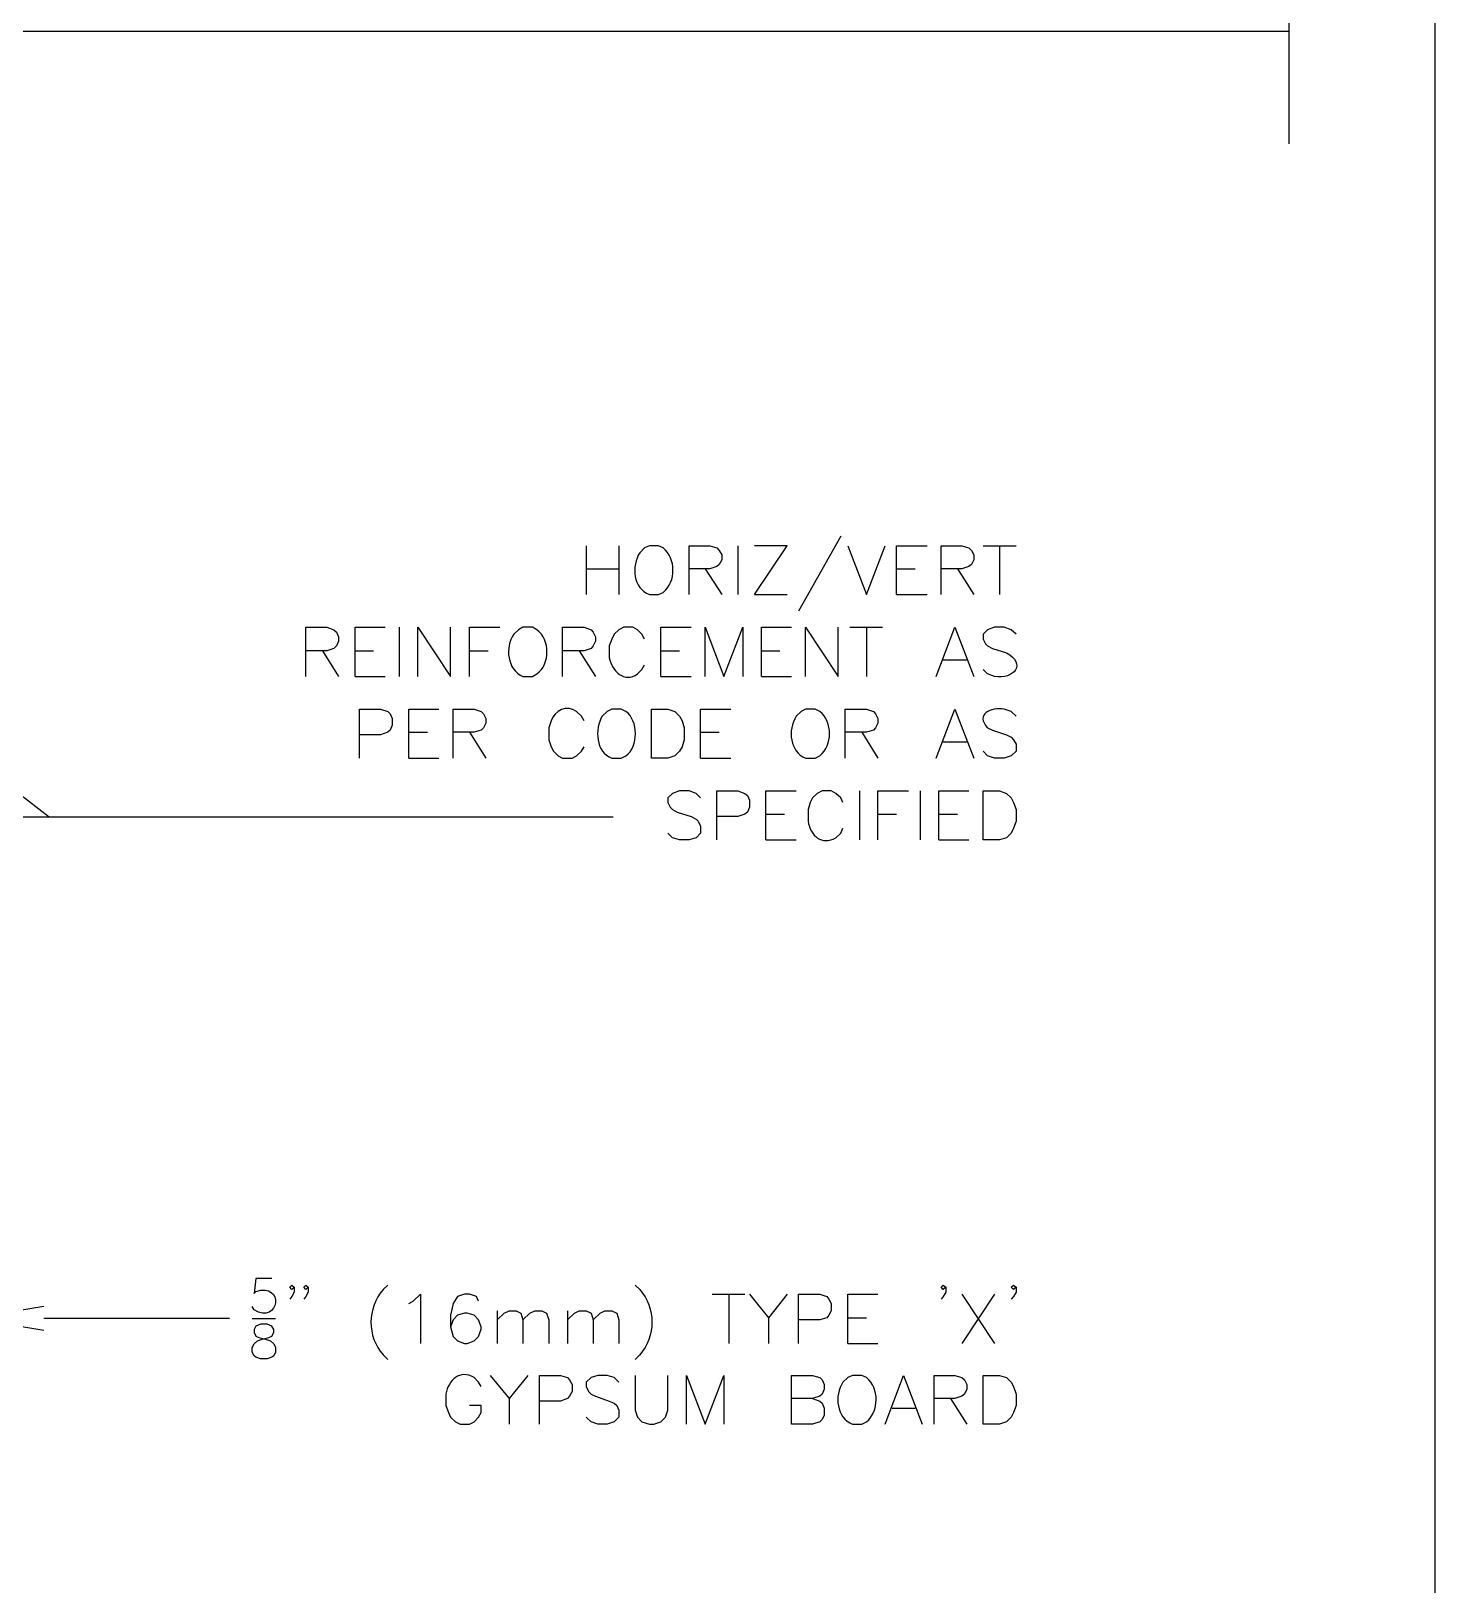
# Model space of a CAD drawing. Header units: millimetres. Extents: x 14 to 201, y 16 to 268.
# Drawn here: x 133.1 to 201.3, y 91.1 to 166.5 of the extents above; entities that cross this region are included whole.
import ezdxf

# ---------------------------------------------------------------- set-up
doc = ezdxf.new("R2010")
doc.units = ezdxf.units.MM
doc.layers.get('0').update_dxf_attribs({"linetype": 'CONTINUOUS'})

msp = doc.modelspace()

# ---------------------------------------------------------------- linework, layer by layer
at = {"color": 0}
for p, q in [((201.296, 264.541), (201.296, 55.4136)), ((194.225, 161.036), (194.225, 192.004)), ((120.27, 166.497), (194.225, 166.497)), ((172.445, 141.986), (170.392, 138.345)), ((160.084, 141.52), (160.084, 139.15)), ((161.671, 141.52), (161.671, 139.15)), ((162.92, 141.414), (162.687, 141.181)), ((163.153, 141.52), (162.92, 141.414)), ((163.596, 141.52), (163.153, 141.52)), ((163.829, 141.414), (163.596, 141.52)), ((165.079, 139.15), (165.079, 141.52)), ((165.079, 141.52), (166.095, 141.52)), ((166.095, 141.52), (166.434, 141.414)), ((166.434, 141.414), (166.539, 141.288)), ((166.539, 141.288), (166.667, 141.075)), ((167.45, 141.52), (167.45, 139.15)), ((168.254, 139.15), (169.842, 141.52)), ((169.842, 141.52), (168.254, 141.52)), ((172.784, 141.52), (173.693, 139.15)), ((173.693, 139.15), (174.604, 141.52)), ((175.154, 139.15), (175.154, 141.52)), ((175.154, 141.52), (176.635, 141.52)), ((177.314, 139.15), (177.314, 141.52)), ((177.314, 141.52), (178.329, 141.52)), ((178.329, 141.52), (178.668, 141.414)), ((178.668, 141.414), (178.795, 141.288)), ((178.795, 141.288), (178.901, 141.075)), ((179.367, 141.52), (180.954, 141.52)), ((180.15, 141.52), (180.15, 139.15)), ((118.407, 140.419), (134.006, 128.355)), ((160.084, 140.399), (161.671, 140.399)), ((166.095, 140.399), (165.079, 140.399)), ((165.862, 140.399), (166.667, 139.15)), ((166.434, 140.505), (166.095, 140.399)), ((166.539, 140.609), (166.434, 140.505)), ((166.667, 140.842), (166.539, 140.609)), ((166.667, 141.075), (166.667, 140.842)), ((175.154, 140.399), (176.064, 140.399)), ((178.329, 140.399), (177.314, 140.399)), ((178.117, 140.399), (178.901, 139.15)), ((178.668, 140.505), (178.329, 140.399)), ((178.795, 140.609), (178.668, 140.505)), ((178.901, 140.842), (178.795, 140.609)), ((178.901, 141.075), (178.901, 140.842)), ((163.153, 139.15), (163.596, 139.15)), ((163.596, 139.15), (163.829, 139.255)), ((168.254, 139.15), (169.842, 139.15)), ((175.154, 139.15), (176.635, 139.15)), ((146.473, 135.17), (146.473, 137.563)), ((146.473, 137.563), (147.489, 137.563)), ((147.489, 137.563), (147.828, 137.434)), ((147.828, 137.434), (147.954, 137.33)), ((147.954, 137.33), (148.06, 137.097)), ((148.865, 135.17), (148.865, 137.563)), ((148.865, 137.563), (150.326, 137.563)), ((151.003, 137.563), (151.003, 135.17)), ((151.914, 135.17), (151.914, 137.563)), ((151.914, 137.563), (153.501, 135.17)), ((153.501, 135.17), (153.501, 137.563)), ((154.41, 135.17), (154.41, 137.563)), ((154.41, 137.563), (155.892, 137.563)), ((156.803, 137.434), (156.57, 137.224)), ((157.014, 137.563), (156.803, 137.434)), ((157.479, 137.563), (157.014, 137.563)), ((157.692, 137.434), (157.479, 137.563)), ((158.94, 135.17), (158.94, 137.563)), ((158.94, 137.563), (159.978, 137.563)), ((159.978, 137.563), (160.317, 137.434)), ((160.317, 137.434), (160.421, 137.33)), ((160.421, 137.33), (160.528, 137.097)), ((161.671, 137.434), (161.439, 137.224)), ((161.904, 137.563), (161.671, 137.434)), ((162.348, 137.563), (161.904, 137.563)), ((162.581, 137.434), (162.348, 137.563)), ((162.793, 137.224), (162.581, 137.434)), ((163.703, 135.17), (163.703, 137.563)), ((163.703, 137.563), (165.184, 137.563)), ((165.862, 135.17), (165.862, 137.563)), ((165.862, 137.563), (166.771, 135.17)), ((166.771, 135.17), (167.682, 137.563)), ((167.682, 137.563), (167.682, 135.17)), ((168.592, 135.17), (168.592, 137.563)), ((168.592, 137.563), (170.053, 137.563)), ((170.731, 135.17), (170.731, 137.563)), ((170.731, 137.563), (172.318, 135.17)), ((172.318, 135.17), (172.318, 137.563)), ((172.889, 137.563), (174.476, 137.563)), ((173.693, 137.563), (173.693, 135.17)), ((177.081, 135.17), (177.99, 137.563)), ((177.99, 137.563), (178.901, 135.17)), ((179.578, 137.434), (179.367, 137.224)), ((179.917, 137.563), (179.578, 137.434)), ((180.382, 137.563), (179.917, 137.563)), ((180.721, 137.434), (180.382, 137.563)), ((180.954, 137.224), (180.721, 137.434)), ((147.954, 136.652), (147.828, 136.525)), ((148.06, 136.885), (147.954, 136.652)), ((148.06, 137.097), (148.06, 136.885)), ((160.421, 136.652), (160.317, 136.525)), ((160.528, 136.885), (160.421, 136.652)), ((160.528, 137.097), (160.528, 136.885)), ((161.332, 136.991), (161.206, 136.652)), ((161.206, 136.652), (161.206, 136.08)), ((161.439, 137.224), (161.332, 136.991)), ((162.92, 136.991), (162.793, 137.224)), ((179.367, 137.224), (179.367, 136.991)), ((179.367, 136.991), (179.471, 136.758)), ((179.471, 136.758), (179.578, 136.652)), ((179.578, 136.652), (179.81, 136.525)), ((147.489, 136.419), (146.473, 136.419)), ((147.278, 136.419), (148.06, 135.17)), ((147.828, 136.525), (147.489, 136.419)), ((148.865, 136.419), (149.754, 136.419)), ((154.41, 136.419), (155.321, 136.419)), ((159.978, 136.419), (158.94, 136.419)), ((159.745, 136.419), (160.528, 135.17)), ((160.317, 136.525), (159.978, 136.419)), ((163.703, 136.419), (164.614, 136.419)), ((168.592, 136.419), (169.482, 136.419)), ((177.42, 135.975), (178.562, 135.975)), ((179.81, 136.525), (180.489, 136.313)), ((148.865, 135.17), (150.326, 135.17)), ((157.014, 135.17), (157.479, 135.17)), ((157.479, 135.17), (157.692, 135.297)), ((162.581, 135.297), (162.793, 135.509)), ((162.793, 135.509), (162.92, 135.742)), ((163.703, 135.17), (165.184, 135.17)), ((168.592, 135.17), (170.053, 135.17)), ((179.578, 135.297), (179.367, 135.509)), ((179.917, 135.17), (179.578, 135.297)), ((149.076, 131.213), (149.076, 133.583)), ((149.076, 133.583), (150.093, 133.583)), ((150.093, 133.583), (150.453, 133.477)), ((151.468, 131.213), (151.468, 133.583)), ((151.468, 133.583), (152.929, 133.583)), ((153.628, 131.213), (153.628, 133.583)), ((153.628, 133.583), (154.643, 133.583)), ((154.643, 133.583), (154.982, 133.477)), ((161.332, 133.583), (161.1, 133.477)), ((161.776, 133.583), (161.332, 133.583)), ((162.009, 133.477), (161.776, 133.583)), ((163.259, 131.213), (163.259, 133.583)), ((163.259, 133.583), (164.042, 133.583)), ((164.042, 133.583), (164.381, 133.477)), ((165.629, 131.213), (165.629, 133.583)), ((165.629, 133.583), (167.11, 133.583)), ((170.731, 133.583), (170.518, 133.477)), ((171.196, 133.583), (170.731, 133.583)), ((171.429, 133.477), (171.196, 133.583)), ((172.657, 131.213), (172.657, 133.583)), ((172.657, 133.583), (173.693, 133.583)), ((173.693, 133.583), (174.032, 133.477)), ((177.081, 131.213), (177.99, 133.583)), ((177.99, 133.583), (178.901, 131.213)), ((180.721, 133.477), (180.382, 133.583)), ((150.453, 133.477), (150.559, 133.35)), ((150.559, 133.35), (150.664, 133.138)), ((150.664, 132.8), (150.559, 132.567)), ((150.664, 133.138), (150.664, 132.8)), ((154.982, 133.477), (155.089, 133.35)), ((155.089, 133.35), (155.215, 133.138)), ((155.215, 132.905), (155.089, 132.672)), ((155.215, 133.138), (155.215, 132.905)), ((158.39, 133.011), (158.264, 132.672)), ((159.851, 133.244), (159.618, 133.477)), ((159.978, 133.011), (159.851, 133.244)), ((161.1, 133.477), (160.867, 133.244)), ((164.381, 133.477), (164.614, 133.244)), ((164.614, 133.244), (164.74, 133.011)), ((164.74, 133.011), (164.846, 132.672)), ((170.518, 133.477), (170.285, 133.244)), ((174.032, 133.477), (174.139, 133.35)), ((174.139, 133.35), (174.245, 133.138)), ((174.245, 132.905), (174.139, 132.672)), ((174.245, 133.138), (174.245, 132.905)), ((180.954, 133.244), (180.721, 133.477)), ((150.093, 132.334), (149.076, 132.334)), ((150.453, 132.461), (150.093, 132.334)), ((150.559, 132.567), (150.453, 132.461)), ((151.468, 132.461), (152.379, 132.461)), ((154.643, 132.461), (153.628, 132.461)), ((154.41, 132.461), (155.215, 131.213)), ((154.982, 132.567), (154.643, 132.461)), ((155.089, 132.672), (154.982, 132.567)), ((158.264, 132.672), (158.264, 132.102)), ((158.264, 132.102), (158.39, 131.763)), ((164.846, 132.102), (164.74, 131.763)), ((164.846, 132.672), (164.846, 132.102)), ((165.629, 132.461), (166.539, 132.461)), ((173.693, 132.461), (172.657, 132.461)), ((173.46, 132.461), (174.243, 131.213)), ((174.032, 132.567), (173.693, 132.461)), ((174.139, 132.672), (174.032, 132.567)), ((179.578, 132.672), (179.81, 132.567)), ((179.81, 132.567), (180.489, 132.334)), ((180.489, 132.334), (180.721, 132.228)), ((180.721, 132.228), (180.826, 132.102)), ((180.826, 132.102), (180.954, 131.889)), ((158.39, 131.763), (158.496, 131.55)), ((158.496, 131.55), (158.729, 131.317)), ((158.729, 131.317), (158.94, 131.213)), ((159.406, 131.213), (159.618, 131.317)), ((159.618, 131.317), (159.851, 131.55)), ((159.851, 131.55), (159.978, 131.763)), ((161.776, 131.213), (162.009, 131.317)), ((164.381, 131.317), (164.042, 131.213)), ((164.614, 131.55), (164.381, 131.317)), ((164.74, 131.763), (164.614, 131.55)), ((171.196, 131.213), (171.429, 131.317)), ((177.42, 131.995), (178.562, 131.995)), ((179.578, 131.317), (179.367, 131.55)), ((179.917, 131.213), (179.578, 131.317)), ((180.721, 131.317), (180.382, 131.213)), ((180.954, 131.55), (180.721, 131.317)), ((180.954, 131.889), (180.954, 131.55)), ((151.468, 131.213), (152.929, 131.213)), ((158.94, 131.213), (159.406, 131.213)), ((161.332, 131.213), (161.776, 131.213)), ((164.042, 131.213), (163.259, 131.213)), ((165.629, 131.213), (167.11, 131.213)), ((170.731, 131.213), (171.196, 131.213)), ((180.382, 131.213), (179.917, 131.213)), ((164.275, 129.497), (164.042, 129.286)), ((164.042, 129.286), (164.042, 129.053)), ((164.042, 129.053), (164.168, 128.82)), ((164.614, 129.625), (164.275, 129.497)), ((165.079, 129.625), (164.614, 129.625)), ((165.417, 129.497), (165.079, 129.625)), ((165.629, 129.286), (165.417, 129.497)), ((166.434, 127.233), (166.434, 129.625)), ((166.434, 129.625), (167.45, 129.625)), ((167.45, 129.625), (167.789, 129.497)), ((167.789, 129.497), (167.915, 129.392)), ((167.915, 129.392), (168.021, 129.159)), ((168.021, 129.159), (168.021, 128.82)), ((168.804, 127.233), (168.804, 129.625)), ((168.804, 129.625), (170.285, 129.625)), ((170.964, 129.053), (170.857, 128.714)), ((171.07, 129.286), (170.964, 129.053)), ((171.301, 129.497), (171.07, 129.286)), ((171.534, 129.625), (171.301, 129.497)), ((171.979, 129.625), (171.534, 129.625)), ((172.212, 129.497), (171.979, 129.625)), ((172.445, 129.286), (172.212, 129.497)), ((172.551, 129.053), (172.445, 129.286)), ((173.354, 129.625), (173.354, 127.233)), ((174.245, 127.233), (174.245, 129.625)), ((174.245, 129.625), (175.726, 129.625)), ((176.296, 129.625), (176.296, 127.233)), ((177.207, 127.233), (177.207, 129.625)), ((177.207, 129.625), (178.668, 129.625)), ((179.367, 127.233), (179.367, 129.625)), ((179.367, 129.625), (180.15, 129.625)), ((180.15, 129.625), (180.489, 129.497)), ((180.489, 129.497), (180.721, 129.286)), ((180.721, 129.286), (180.826, 129.053)), ((180.826, 129.053), (180.954, 128.714)), ((117.136, 128.355), (161.396, 128.355)), ((164.168, 128.82), (164.275, 128.714)), ((164.275, 128.714), (164.507, 128.588)), ((164.507, 128.588), (165.184, 128.375)), ((165.184, 128.375), (165.417, 128.248)), ((167.45, 128.375), (166.434, 128.375)), ((167.789, 128.481), (167.45, 128.375)), ((167.915, 128.588), (167.789, 128.481)), ((168.021, 128.82), (167.915, 128.588)), ((168.804, 128.481), (169.714, 128.481)), ((170.857, 128.714), (170.857, 128.142)), ((174.245, 128.481), (175.154, 128.481)), ((177.207, 128.481), (178.117, 128.481)), ((180.954, 128.714), (180.954, 128.142)), ((164.275, 127.339), (164.042, 127.572)), ((165.417, 128.248), (165.523, 128.142)), ((165.629, 127.572), (165.417, 127.339)), ((165.523, 128.142), (165.629, 127.909)), ((165.629, 127.909), (165.629, 127.572)), ((172.212, 127.339), (172.445, 127.572)), ((172.445, 127.572), (172.551, 127.805)), ((180.721, 127.572), (180.489, 127.339)), ((180.826, 127.805), (180.721, 127.572)), ((180.954, 128.142), (180.826, 127.805)), ((164.614, 127.233), (164.275, 127.339)), ((165.079, 127.233), (164.614, 127.233)), ((165.417, 127.339), (165.079, 127.233)), ((168.804, 127.233), (170.285, 127.233)), ((177.207, 127.233), (178.668, 127.233)), ((180.15, 127.233), (179.367, 127.233)), ((180.489, 127.339), (180.15, 127.233)), ((144.04, 105.94), (143.954, 105.22)), ((144.822, 105.94), (144.04, 105.94)), ((145.69, 105.517), (145.796, 105.621)), ((145.796, 105.621), (145.901, 105.517)), ((146.367, 105.517), (146.473, 105.621)), ((146.473, 105.621), (146.579, 105.517)), ((150.453, 105.621), (150.22, 105.41)), ((162.454, 105.621), (162.687, 105.41)), ((177.314, 105.517), (177.42, 105.621)), ((177.42, 105.621), (177.546, 105.517)), ((180.721, 105.517), (180.826, 105.621)), ((180.826, 105.621), (180.954, 105.517)), ((143.954, 105.22), (144.04, 105.304)), ((145.796, 105.41), (145.69, 105.517)), ((145.796, 105.071), (145.69, 104.944)), ((145.901, 105.517), (145.796, 105.41)), ((145.901, 105.283), (145.796, 105.071)), ((145.901, 105.517), (145.901, 105.283)), ((146.473, 105.41), (146.367, 105.517)), ((146.473, 105.071), (146.367, 104.944)), ((146.579, 105.517), (146.473, 105.41)), ((146.579, 105.283), (146.473, 105.071)), ((146.579, 105.517), (146.579, 105.283)), ((151.681, 104.838), (152.04, 105.178)), ((152.04, 105.178), (152.04, 102.785)), ((153.839, 105.071), (153.628, 104.732)), ((154.178, 105.178), (153.839, 105.071)), ((154.41, 105.178), (154.178, 105.178)), ((154.75, 105.071), (154.41, 105.178)), ((154.856, 104.838), (154.75, 105.071)), ((166.201, 105.178), (167.789, 105.178)), ((167.004, 105.178), (167.004, 102.785)), ((168.021, 105.178), (168.931, 104.033)), ((169.842, 105.178), (168.931, 104.033)), ((170.392, 102.785), (170.392, 105.178)), ((170.392, 105.178), (171.429, 105.178)), ((171.429, 105.178), (171.767, 105.071)), ((171.767, 105.071), (171.873, 104.944)), ((171.873, 104.944), (171.979, 104.732)), ((172.784, 102.785), (172.784, 105.178)), ((172.784, 105.178), (174.245, 105.178)), ((177.42, 105.41), (177.314, 105.517)), ((177.42, 105.071), (177.314, 104.944)), ((177.546, 105.517), (177.42, 105.41)), ((177.546, 105.283), (177.42, 105.071)), ((177.546, 105.517), (177.546, 105.283)), ((178.329, 105.178), (179.917, 102.785)), ((179.917, 105.178), (178.329, 102.785)), ((180.826, 105.41), (180.721, 105.517)), ((180.826, 105.071), (180.721, 104.944)), ((180.954, 105.517), (180.826, 105.41)), ((180.954, 105.283), (180.826, 105.071)), ((180.954, 105.517), (180.954, 105.283)), ((130.196, 104.013), (133.753, 104.606)), ((143.954, 104.415), (143.87, 104.585)), ((151.468, 104.732), (151.681, 104.838)), ((153.628, 104.732), (153.501, 104.162)), ((153.501, 104.162), (153.501, 103.59)), ((153.839, 104.162), (153.628, 103.929)), ((154.178, 104.267), (153.839, 104.162)), ((154.304, 104.267), (154.178, 104.267)), ((154.643, 104.162), (154.304, 104.267)), ((154.856, 103.929), (154.643, 104.162)), ((155.765, 104.372), (155.765, 102.785)), ((155.765, 103.929), (156.104, 104.267)), ((156.104, 104.267), (156.337, 104.372)), ((156.337, 104.372), (156.676, 104.372)), ((156.676, 104.372), (156.909, 104.267)), ((156.909, 104.267), (157.014, 103.929)), ((157.014, 103.929), (157.353, 104.267)), ((157.353, 104.267), (157.585, 104.372)), ((157.585, 104.372), (157.925, 104.372)), ((157.925, 104.372), (158.157, 104.267)), ((158.157, 104.267), (158.264, 103.929)), ((159.173, 104.372), (159.173, 102.785)), ((159.173, 103.929), (159.512, 104.267)), ((159.512, 104.267), (159.745, 104.372)), ((159.745, 104.372), (160.084, 104.372)), ((160.084, 104.372), (160.317, 104.267)), ((160.317, 104.267), (160.421, 103.929)), ((160.421, 103.929), (160.76, 104.267)), ((160.76, 104.267), (160.993, 104.372)), ((160.993, 104.372), (161.332, 104.372)), ((161.332, 104.372), (161.565, 104.267)), ((161.565, 104.267), (161.671, 103.929)), ((171.873, 104.162), (171.767, 104.033)), ((171.979, 104.372), (171.873, 104.162)), ((171.979, 104.732), (171.979, 104.372)), ((133.753, 103.42), (130.196, 104.013)), ((133.753, 104.013), (142.769, 104.013)), ((143.87, 103.992), (144.992, 103.992)), ((144.04, 103.633), (143.954, 103.463)), ((143.954, 103.463), (143.954, 103.314)), ((144.272, 103.717), (144.04, 103.633)), ((144.589, 103.717), (144.272, 103.717)), ((144.822, 103.633), (144.589, 103.717)), ((144.908, 103.463), (144.822, 103.633)), ((144.908, 103.314), (144.908, 103.463)), ((153.628, 103.929), (153.501, 103.59)), ((153.501, 103.59), (153.628, 103.124)), ((154.982, 103.59), (154.856, 103.929)), ((154.856, 103.124), (154.982, 103.484)), ((154.982, 103.484), (154.982, 103.59)), ((157.014, 103.929), (157.014, 102.785)), ((158.264, 103.929), (158.264, 102.785)), ((160.421, 103.929), (160.421, 102.785)), ((161.671, 103.929), (161.671, 102.785)), ((168.931, 104.033), (168.931, 102.785)), ((171.429, 103.929), (170.392, 103.929)), ((171.767, 104.033), (171.429, 103.929)), ((172.784, 104.033), (173.693, 104.033)), ((143.87, 102.595), (143.954, 102.765)), ((143.954, 103.314), (144.04, 103.145)), ((143.954, 102.765), (144.123, 102.912)), ((144.04, 103.145), (144.187, 103.081)), ((144.123, 102.912), (144.356, 102.997)), ((144.187, 103.081), (144.505, 102.997)), ((144.356, 102.997), (144.675, 103.081)), ((144.505, 102.997), (144.759, 102.912)), ((144.675, 103.081), (144.822, 103.145)), ((144.759, 102.912), (144.908, 102.765)), ((144.822, 103.145), (144.908, 103.314)), ((144.908, 102.765), (144.992, 102.595)), ((153.628, 103.124), (153.839, 102.912)), ((153.839, 102.912), (154.178, 102.785)), ((154.178, 102.785), (154.304, 102.785)), ((154.304, 102.785), (154.643, 102.912)), ((154.643, 102.912), (154.856, 103.124)), ((172.784, 102.785), (174.245, 102.785)), ((143.87, 102.362), (143.87, 102.595)), ((143.954, 102.193), (143.87, 102.362)), ((144.04, 102.129), (143.954, 102.193)), ((144.272, 102.045), (144.04, 102.129)), ((144.589, 102.045), (144.272, 102.045)), ((144.822, 102.129), (144.589, 102.045)), ((144.908, 102.193), (144.822, 102.129)), ((144.992, 102.362), (144.908, 102.193)), ((144.992, 102.595), (144.992, 102.362)), ((150.22, 102.235), (150.453, 102.003)), ((162.687, 102.235), (162.454, 102.003)), ((154.856, 100.901), (154.643, 101.134)), ((155.426, 101.24), (156.337, 100.119)), ((157.246, 101.24), (156.337, 100.119)), ((157.818, 98.8702), (157.818, 101.24)), ((157.818, 101.24), (158.834, 101.24)), ((158.834, 101.24), (159.173, 101.134)), ((159.173, 101.134), (159.279, 101.028)), ((160.317, 101.134), (160.084, 100.901)), ((160.654, 101.24), (160.317, 101.134)), ((161.1, 101.24), (160.654, 101.24)), ((161.439, 101.134), (161.1, 101.24)), ((161.671, 100.901), (161.439, 101.134)), ((162.454, 101.24), (162.454, 99.5468)), ((164.042, 99.5468), (164.042, 101.24)), ((164.951, 98.8702), (164.951, 101.24)), ((164.951, 101.24), (165.862, 98.8702)), ((165.862, 98.8702), (166.771, 101.24)), ((166.771, 101.24), (166.771, 98.8702)), ((170.053, 98.8702), (170.053, 101.24)), ((170.053, 101.24), (171.07, 101.24)), ((171.07, 101.24), (171.429, 101.134)), ((171.429, 101.134), (171.534, 101.028)), ((172.784, 101.134), (172.551, 100.901)), ((173.017, 101.24), (172.784, 101.134)), ((173.46, 101.24), (173.017, 101.24)), ((173.693, 101.134), (173.46, 101.24)), ((174.604, 98.8702), (175.493, 101.24)), ((175.493, 101.24), (176.403, 98.8702)), ((176.975, 98.8702), (176.975, 101.24)), ((176.975, 101.24), (177.99, 101.24)), ((177.99, 101.24), (178.329, 101.134)), ((178.329, 101.134), (178.456, 101.028)), ((179.367, 98.8702), (179.367, 101.24)), ((179.367, 101.24), (180.15, 101.24)), ((180.15, 101.24), (180.489, 101.134)), ((180.489, 101.134), (180.721, 100.901)), ((154.982, 100.691), (154.856, 100.901)), ((159.279, 101.028), (159.406, 100.795)), ((159.406, 100.458), (159.279, 100.225)), ((159.406, 100.795), (159.406, 100.458)), ((160.084, 100.901), (160.084, 100.691)), ((160.084, 100.691), (160.189, 100.458)), ((160.189, 100.458), (160.317, 100.329)), ((171.534, 101.028), (171.64, 100.795)), ((171.64, 100.562), (171.534, 100.329)), ((171.64, 100.795), (171.64, 100.562)), ((178.456, 101.028), (178.562, 100.795)), ((178.562, 100.562), (178.456, 100.329)), ((178.562, 100.795), (178.562, 100.562)), ((180.721, 100.901), (180.826, 100.691)), ((180.826, 100.691), (180.954, 100.329)), ((153.268, 100.329), (153.268, 99.7797)), ((153.268, 99.7797), (153.395, 99.4406)), ((154.982, 99.7797), (154.41, 99.7797)), ((154.982, 99.4406), (154.982, 99.7797)), ((156.337, 100.119), (156.337, 98.8702)), ((158.834, 99.9917), (157.818, 99.9917)), ((159.173, 100.119), (158.834, 99.9917)), ((159.279, 100.225), (159.173, 100.119)), ((160.317, 100.329), (160.528, 100.225)), ((160.528, 100.225), (161.206, 99.9917)), ((161.206, 99.9917), (161.439, 99.8859)), ((161.439, 99.8859), (161.565, 99.7797)), ((161.565, 99.7797), (161.671, 99.5468)), ((171.07, 100.119), (170.053, 100.119)), ((171.429, 100.225), (171.07, 100.119)), ((171.07, 100.119), (171.429, 99.9917)), ((171.534, 100.329), (171.429, 100.225)), ((171.429, 99.9917), (171.534, 99.8859)), ((171.534, 99.8859), (171.64, 99.6527)), ((171.64, 99.6527), (171.64, 99.314)), ((174.942, 99.6527), (176.064, 99.6527)), ((177.99, 100.119), (176.975, 100.119)), ((177.779, 100.119), (178.562, 98.8702)), ((178.329, 100.225), (177.99, 100.119)), ((178.456, 100.329), (178.329, 100.225)), ((180.954, 99.7797), (180.826, 99.4406)), ((180.954, 100.329), (180.954, 99.7797)), ((153.395, 99.4406), (153.501, 99.2078)), ((153.501, 99.2078), (153.734, 98.975)), ((153.734, 98.975), (153.967, 98.8702)), ((153.967, 98.8702), (154.41, 98.8702)), ((154.41, 98.8702), (154.643, 98.975)), ((154.643, 98.975), (154.856, 99.2078)), ((154.856, 99.2078), (154.982, 99.4406)), ((160.317, 98.975), (160.084, 99.2078)), ((160.654, 98.8702), (160.317, 98.975)), ((161.1, 98.8702), (160.654, 98.8702)), ((161.439, 98.975), (161.1, 98.8702)), ((161.671, 99.2078), (161.439, 98.975)), ((161.671, 99.5468), (161.671, 99.2078)), ((162.454, 99.5468), (162.581, 99.2078)), ((162.581, 99.2078), (162.793, 98.975)), ((162.793, 98.975), (163.153, 98.8702)), ((163.153, 98.8702), (163.364, 98.8702)), ((163.364, 98.8702), (163.703, 98.975)), ((163.703, 98.975), (163.935, 99.2078)), ((163.935, 99.2078), (164.042, 99.5468)), ((171.07, 98.8702), (170.053, 98.8702)), ((171.429, 98.975), (171.07, 98.8702)), ((171.534, 99.103), (171.429, 98.975)), ((171.64, 99.314), (171.534, 99.103)), ((173.017, 98.8702), (173.46, 98.8702)), ((173.46, 98.8702), (173.693, 98.975)), ((180.15, 98.8702), (179.367, 98.8702)), ((180.489, 98.975), (180.15, 98.8702)), ((180.721, 99.2078), (180.489, 98.975)), ((180.826, 99.4406), (180.721, 99.2078))]:
    msp.add_line(p, q, dxfattribs=at)
for points in [[(162.687, 141.181), (162.265, 140.547), (162.356, 139.431), (163.153, 139.15)], [(163.829, 139.255), (164.463, 139.784), (164.447, 140.886), (163.829, 141.414)], [(157.692, 135.297), (158.342, 135.774), (158.342, 136.958), (157.692, 137.434)], [(156.57, 137.224), (156.129, 136.583), (156.238, 135.501), (157.014, 135.17)], [(161.206, 136.08), (161.338, 135.421), (161.937, 134.84), (162.581, 135.297)], [(180.489, 136.313), (181.475, 135.814), (180.865, 135.004), (179.917, 135.17)], [(159.618, 133.477), (159.154, 133.805), (158.537, 133.529), (158.39, 133.011)], [(180.382, 133.583), (179.743, 133.686), (178.947, 133.365), (179.578, 132.672)], [(160.867, 133.244), (160.485, 132.634), (160.537, 131.463), (161.332, 131.213)], [(162.009, 131.317), (162.639, 131.764), (162.622, 133.03), (162.009, 133.477)], [(170.285, 133.244), (169.841, 132.552), (169.988, 131.512), (170.731, 131.213)], [(171.429, 131.317), (172.069, 131.856), (172.044, 132.944), (171.429, 133.477)], [(170.857, 128.142), (170.977, 127.434), (171.513, 126.949), (172.212, 127.339)], [(144.04, 105.304), (145.445, 105.804), (145.197, 103.663), (143.954, 104.415)], [(150.22, 105.41), (149.445, 104.505), (149.432, 103.136), (150.22, 102.235)], [(162.687, 105.41), (163.461, 104.505), (163.475, 103.136), (162.687, 102.235)], [(154.643, 101.134), (153.934, 101.533), (153.414, 101.019), (153.268, 100.329)], [(173.693, 98.975), (174.311, 99.5041), (174.327, 100.607), (173.693, 101.134)], [(172.551, 100.901), (172.119, 100.274), (172.233, 99.1528), (173.017, 98.8702)]]:
    msp.add_open_spline(points, degree=3, dxfattribs=at)

doc.saveas('drawing.dxf')
